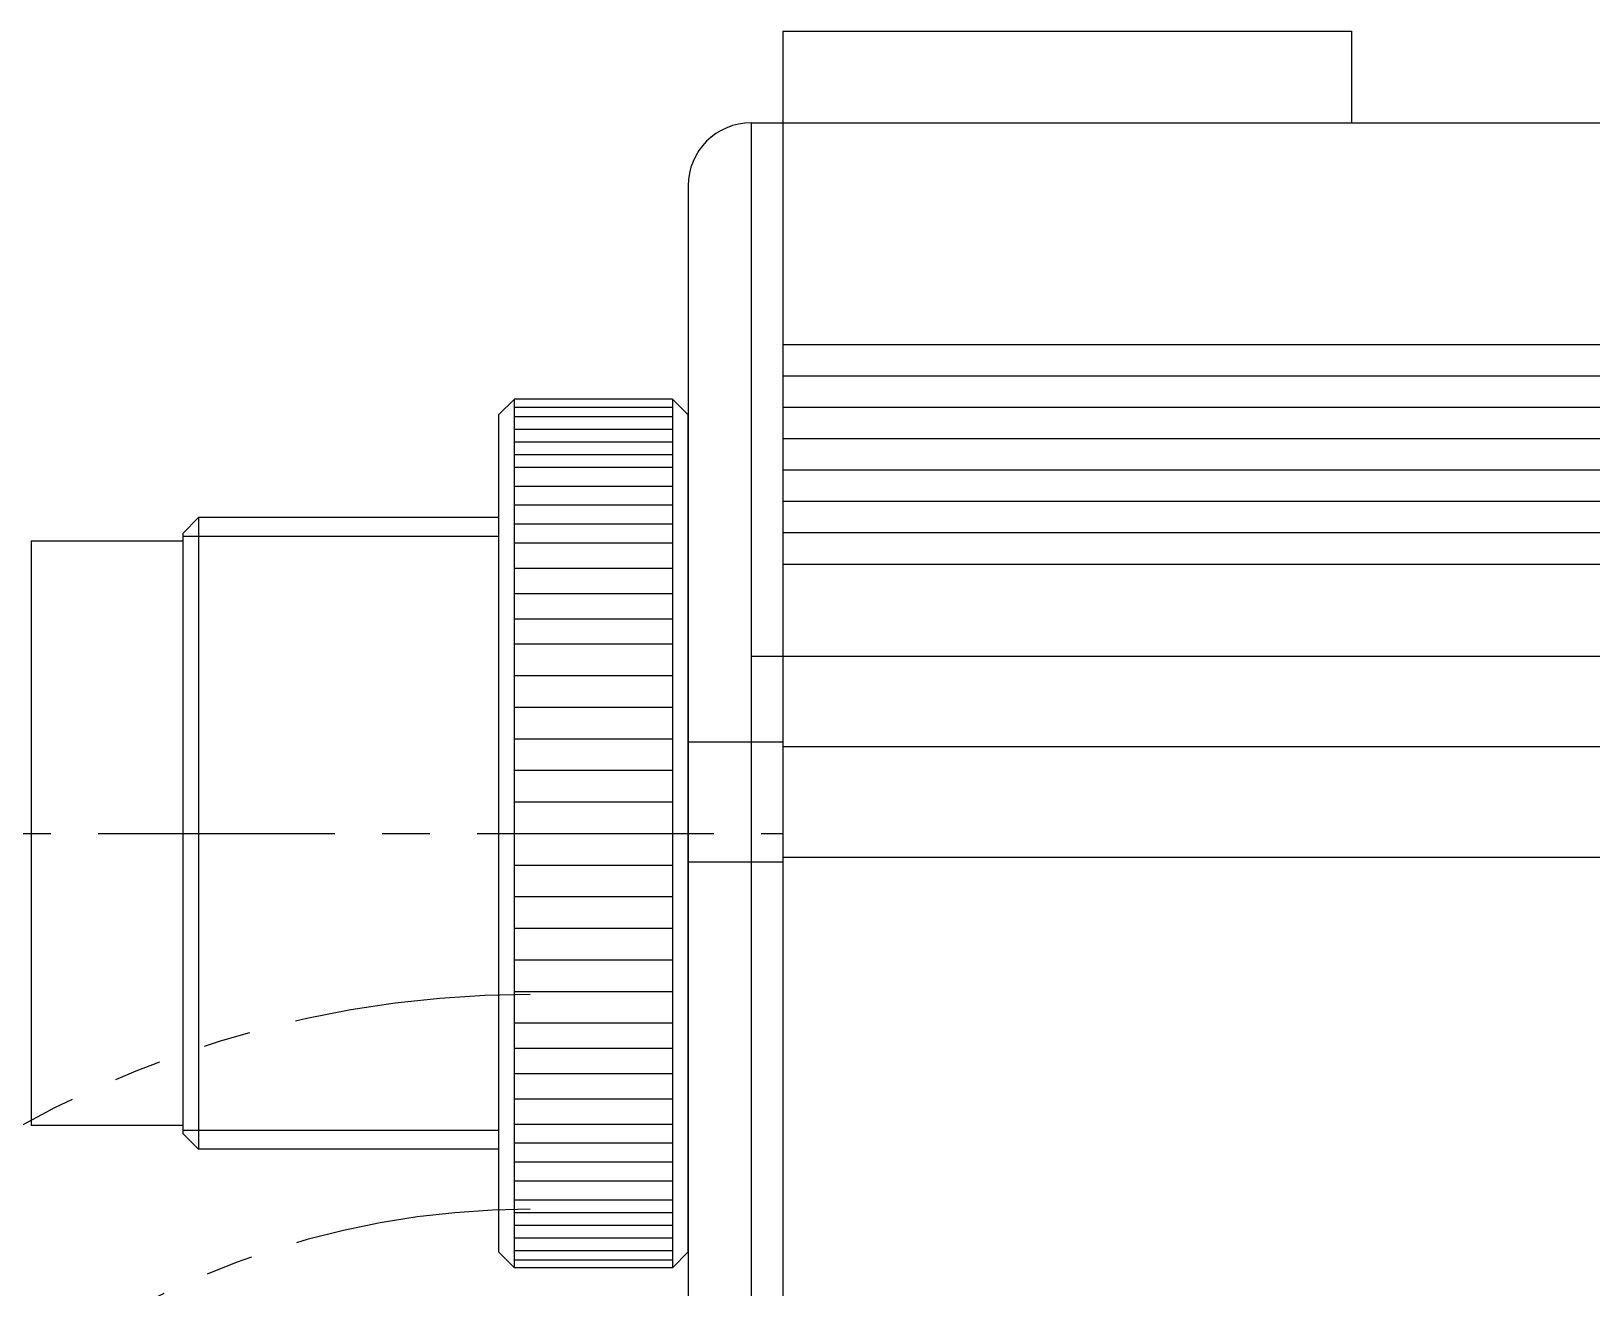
# Model space of a CAD drawing. Extents: x -684 to 208, y -51 to 438.
# Drawn here: x -529.76 to -480.34, y 179.46 to 219.25 of the extents above; entities that cross this region are included whole.
import ezdxf

# ---------------------------------------------------------------- set-up
doc = ezdxf.new("R2010")
doc.units = 0
for name, pattern in [('CENTER', [12, 7.5, -1.5, 1.5, -1.5]), ('CONTINOUS', [0]), ('PHANTOM', [15, 7.5, -1.5, 1.5, -1.5, 1.5, -1.5])]:
    doc.linetypes.add(name, pattern=pattern)
doc.layers.get('0').update_dxf_attribs({"linetype": 'CONTINUOUS'})
doc.layers.add('CENTER', color=1, linetype='CENTER')

msp = doc.modelspace()

# ---------------------------------------------------------------- linework, layer by layer
at = {"color": 7, "linetype": 'CONTINOUS'}
for p, q in [((-505.957, 219.247), (-505.957, 216.347)), ((-505.957, 219.247), (-487.957, 219.247)), ((-487.957, 219.247), (-487.957, 216.347)), ((-506.957, 216.347), (194.043, 216.347)), ((-506.957, 216.347), (-506.957, 156.847)), ((-505.957, 216.347), (-505.957, 155.847)), ((-508.957, 214.347), (-508.957, 158.847)), ((-505.957, 209.326), (193.043, 209.326)), ((-505.957, 208.334), (193.043, 208.334)), ((-514.957, 207.097), (-514.457, 207.597)), ((-509.457, 207.597), (-514.457, 207.597)), ((-514.457, 180.097), (-514.457, 207.597)), ((-508.957, 207.097), (-509.457, 207.597)), ((-509.457, 207.597), (-509.457, 180.097)), ((-514.957, 207.097), (-514.957, 180.597)), ((-514.457, 207.347), (-509.457, 207.347)), ((-514.457, 207.047), (-509.457, 207.047)), ((-508.957, 180.597), (-508.957, 207.097)), ((-505.957, 207.341), (193.043, 207.341)), ((-514.457, 206.647), (-509.457, 206.647)), ((-514.457, 206.247), (-509.457, 206.247)), ((-505.957, 206.348), (193.043, 206.348)), ((-514.457, 205.847), (-509.457, 205.847)), ((-514.457, 205.447), (-509.457, 205.447)), ((-505.957, 205.356), (193.043, 205.356)), ((-514.457, 204.847), (-509.457, 204.847)), ((-514.457, 204.247), (-509.457, 204.247)), ((-505.957, 204.363), (193.043, 204.363)), ((-524.457, 203.847), (-524.957, 203.347)), ((-514.957, 203.847), (-524.457, 203.847)), ((-524.457, 203.847), (-524.457, 183.847)), ((-514.457, 203.647), (-509.457, 203.647)), ((-524.957, 203.097), (-529.757, 203.097)), ((-529.757, 203.097), (-529.757, 184.597)), ((-524.957, 203.347), (-524.957, 184.347)), ((-514.957, 203.247), (-524.957, 203.247)), ((-505.957, 203.371), (193.043, 203.371)), ((-514.457, 203.047), (-509.457, 203.047)), ((-514.457, 202.247), (-509.457, 202.247)), ((-505.957, 202.378), (193.043, 202.378)), ((-514.457, 201.447), (-509.457, 201.447)), ((-514.457, 200.647), (-509.457, 200.647)), ((-514.457, 199.847), (-509.457, 199.847)), ((-506.957, 199.461), (194.043, 199.461)), ((-514.457, 198.847), (-509.457, 198.847)), ((-514.457, 197.847), (-509.457, 197.847)), ((-514.457, 196.847), (-509.457, 196.847)), ((-508.957, 196.747), (-505.957, 196.747)), ((-505.957, 196.597), (193.043, 196.597)), ((-514.457, 195.847), (-509.457, 195.847)), ((-514.457, 194.847), (-509.457, 194.847)), ((-514.457, 193.847), (-509.457, 193.847)), ((-514.457, 192.847), (-509.457, 192.847)), ((-508.957, 192.947), (-505.957, 192.947)), ((-505.957, 193.097), (193.043, 193.097)), ((-514.457, 191.847), (-509.457, 191.847)), ((-514.457, 190.847), (-509.457, 190.847)), ((-514.457, 189.847), (-509.457, 189.847)), ((-514.457, 188.847), (-509.457, 188.847)), ((-514.457, 187.847), (-509.457, 187.847)), ((-514.457, 187.047), (-509.457, 187.047)), ((-514.457, 186.247), (-509.457, 186.247)), ((-514.457, 185.447), (-509.457, 185.447)), ((-524.957, 184.597), (-529.757, 184.597)), ((-514.957, 184.447), (-524.957, 184.447)), ((-524.457, 183.847), (-524.957, 184.347)), ((-514.457, 184.647), (-509.457, 184.647)), ((-514.957, 183.847), (-524.457, 183.847)), ((-514.457, 184.047), (-509.457, 184.047)), ((-514.457, 183.447), (-509.457, 183.447)), ((-514.457, 182.847), (-509.457, 182.847)), ((-514.457, 182.247), (-509.457, 182.247)), ((-514.457, 181.847), (-509.457, 181.847)), ((-514.457, 181.447), (-509.457, 181.447)), ((-514.457, 181.047), (-509.457, 181.047)), ((-514.957, 180.597), (-514.457, 180.097)), ((-514.457, 180.647), (-509.457, 180.647)), ((-509.457, 180.097), (-508.957, 180.597)), ((-514.457, 180.347), (-509.457, 180.347)), ((-509.457, 180.097), (-514.457, 180.097))]:
    msp.add_line(p, q, dxfattribs=at)
msp.add_arc((-506.957, 214.347), 2, 90, 180, dxfattribs=at)
at = {"color": 3, "linetype": 'PHANTOM'}
for radius, end in [(33.4, 129.047), (26.6, 130.9943)]:
    msp.add_arc((-513.957, 155.347), radius, 90, end, dxfattribs=at)
at = {"layer": 'CENTER', "color": 1, "linetype": 'CENTER'}
msp.add_line((-539.64, 193.847), (-505.957, 193.847), dxfattribs=at)

doc.saveas('drawing.dxf')
